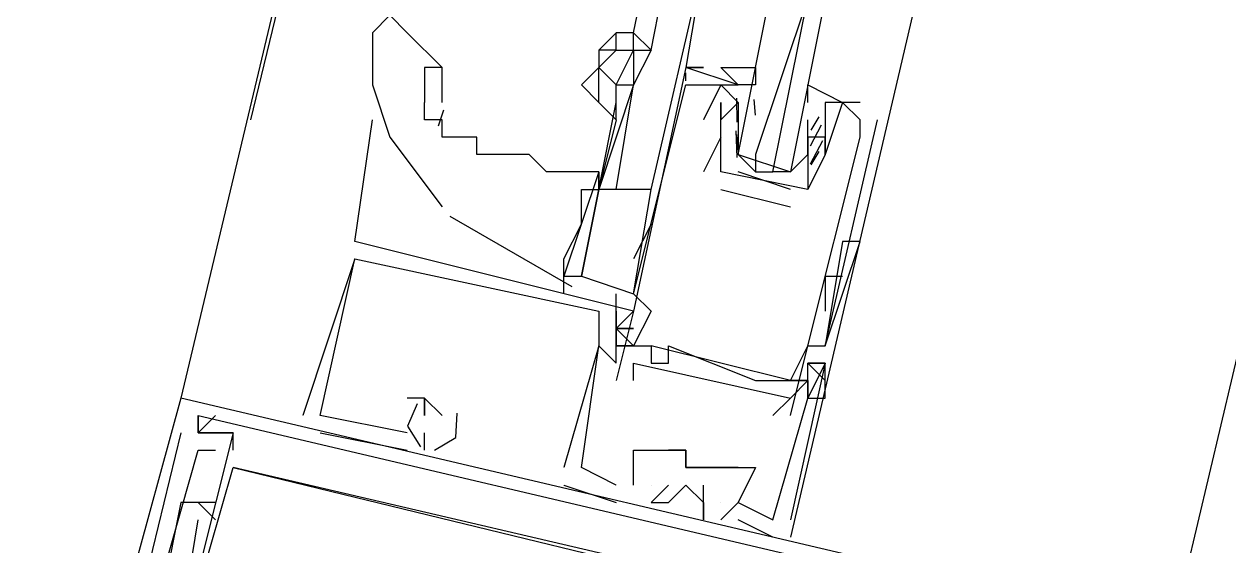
# Model space of a CAD drawing. Header units: feet. Extents: x -84 to 198, y -22 to 181.
# Drawn here: x 118.027 to 118.949, y 67.411 to 67.811 of the extents above; entities that cross this region are included whole.
import ezdxf

# ---------------------------------------------------------------- set-up
doc = ezdxf.new("R2010")
doc.units = ezdxf.units.FT
doc.layers.add('A-LINEA', color=7, linetype='CONTINUOUS')

msp = doc.modelspace()

# ---------------------------------------------------------------- linework, layer by layer
at = {"layer": 'A-LINEA'}
for p, q in [((119.8133, 74.5378), (118.1467, 67.5244)), ((120.56, 74.3644), (118.9067, 67.3511)), ((118.32, 68.2311), (118.2, 67.7378)), ((118.4933, 67.8044), (118.5067, 67.8711)), ((118.5067, 67.7911), (118.52, 67.8578)), ((118.7067, 67.8178), (118.6133, 67.4178)), ((118.48, 67.7911), (118.48, 67.8044)), ((118.4933, 67.7911), (118.4933, 67.8044)), ((118.4933, 67.7911), (118.4933, 67.8044)), ((118.4667, 67.7911), (118.4667, 67.7911)), ((118.5067, 67.7911), (118.5067, 67.7911)), ((118.3467, 67.7511), (118.3467, 67.7778)), ((118.5332, 67.7676), (118.5332, 67.7738)), ((118.5332, 67.7676), (118.5332, 67.7738)), ((118.5332, 67.7676), (118.5332, 67.7738)), ((118.5733, 67.7644), (118.5333, 67.7778)), ((118.5333, 67.7778), (118.5333, 67.7778)), ((118.5333, 67.7778), (118.5333, 67.7778)), ((118.5333, 67.7778), (118.5467, 67.7778)), ((118.5333, 67.7778), (118.5467, 67.7778)), ((118.5333, 67.7778), (118.5467, 67.7778)), ((118.5333, 67.7644), (118.5333, 67.7644)), ((118.5467, 67.7644), (118.5467, 67.7644)), ((118.56, 67.7644), (118.56, 67.7644)), ((118.5733, 67.7644), (118.5733, 67.7644)), ((118.5726, 67.736), (118.5723, 67.7543)), ((118.5865, 67.7413), (118.5855, 67.7532)), ((118.3477, 67.7452), (118.3436, 67.7328)), ((118.4667, 67.6844), (118.48, 67.7511)), ((118.56, 67.7511), (118.56, 67.7511)), ((118.56, 67.7511), (118.56, 67.7511)), ((118.5733, 67.7511), (118.5733, 67.7511)), ((118.5733, 67.7511), (118.5733, 67.7378)), ((118.6667, 67.7511), (118.64, 67.7511)), ((118.64, 67.7511), (118.64, 67.7511)), ((118.6533, 67.7511), (118.6533, 67.7511)), ((118.6667, 67.7511), (118.6667, 67.7511)), ((118.28, 67.6444), (118.2933, 67.7378)), ((118.48, 67.7378), (118.4667, 67.6844)), ((118.5467, 67.7378), (118.5467, 67.7378)), ((118.56, 67.7378), (118.56, 67.7378)), ((118.56, 67.7378), (118.56, 67.7378)), ((118.56, 67.7378), (118.56, 67.7378)), ((118.5733, 67.7378), (118.5733, 67.7378)), ((118.6267, 67.7378), (118.6267, 67.7378)), ((118.6267, 67.7244), (118.6267, 67.7378)), ((118.6267, 67.7378), (118.6267, 67.7378)), ((118.6352, 67.74), (118.6289, 67.7299)), ((118.64, 67.7378), (118.64, 67.7378)), ((118.6667, 67.7378), (118.6667, 67.7378)), ((118.6667, 67.7378), (118.6667, 67.7378)), ((118.68, 67.7378), (118.68, 67.7378)), ((118.5725, 67.7088), (118.5719, 67.7292)), ((118.5732, 67.7146), (118.5722, 67.7265)), ((118.637, 67.7337), (118.6285, 67.7175)), ((118.3067, 67.7244), (118.3067, 67.7244)), ((118.56, 67.7244), (118.5467, 67.6978)), ((118.56, 67.7244), (118.56, 67.7244)), ((118.5733, 67.7244), (118.5733, 67.7244)), ((118.6267, 67.7244), (118.6267, 67.7244)), ((118.638, 67.7216), (118.6284, 67.7036)), ((118.64, 67.7244), (118.64, 67.7244)), ((118.64, 67.7244), (118.64, 67.7244)), ((118.6667, 67.7244), (118.6667, 67.7244)), ((118.5733, 67.7111), (118.5733, 67.7111)), ((118.6133, 67.7111), (118.6133, 67.7111)), ((118.6352, 67.7134), (118.6289, 67.7032)), ((118.64, 67.7111), (118.64, 67.7111)), ((118.64, 67.7111), (118.64, 67.7111)), ((118.4667, 67.6844), (118.4667, 67.6978)), ((118.5467, 67.6978), (118.5467, 67.6978)), ((118.56, 67.6978), (118.56, 67.6978)), ((118.56, 67.6978), (118.56, 67.6978)), ((118.6133, 67.6844), (118.5733, 67.6978)), ((118.5867, 67.6978), (118.6, 67.6978)), ((118.4667, 67.6844), (118.4667, 67.6844)), ((118.4667, 67.6844), (118.4667, 67.6844)), ((118.4933, 67.6044), (118.5067, 67.6844)), ((118.56, 67.6844), (118.6133, 67.6711)), ((118.56, 67.6844), (118.56, 67.6844)), ((118.6267, 67.6844), (118.6267, 67.6844)), ((118.6267, 67.6844), (118.6267, 67.6844)), ((118.6133, 67.6711), (118.6133, 67.6711)), ((118.3526, 67.6638), (118.4461, 67.61)), ((118.5067, 67.6578), (118.4933, 67.6311)), ((118.28, 67.6444), (118.28, 67.6444)), ((118.28, 67.6444), (118.28, 67.6444)), ((118.28, 67.6444), (118.28, 67.6444)), ((118.28, 67.6444), (118.28, 67.6444)), ((118.28, 67.6444), (118.28, 67.6444)), ((118.28, 67.6444), (118.28, 67.6444)), ((118.6533, 67.6444), (118.64, 67.5644)), ((118.6533, 67.6444), (118.64, 67.5644)), ((118.6667, 67.6444), (118.6667, 67.6444)), ((118.28, 67.6311), (118.24, 67.5111)), ((118.28, 67.6311), (118.24, 67.5111)), ((118.28, 67.6311), (118.24, 67.5111)), ((118.28, 67.6311), (118.28, 67.6311)), ((118.28, 67.6311), (118.28, 67.6311)), ((118.28, 67.6311), (118.28, 67.6311)), ((118.28, 67.6311), (118.28, 67.6311)), ((118.28, 67.6311), (118.28, 67.6311)), ((118.28, 67.6311), (118.28, 67.6311)), ((118.44, 67.6044), (118.44, 67.6178)), ((118.64, 67.6178), (118.64, 67.5911)), ((118.64, 67.6178), (118.6533, 67.6178)), ((118.48, 67.5911), (118.48, 67.6044)), ((118.4933, 67.6044), (118.4933, 67.6044)), ((118.4667, 67.5911), (118.4667, 67.5911)), ((118.4667, 67.5911), (118.4667, 67.5911)), ((118.4667, 67.5911), (118.4667, 67.5911)), ((118.48, 67.5911), (118.48, 67.5911)), ((118.48, 67.5911), (118.48, 67.5911)), ((118.48, 67.5911), (118.48, 67.5911)), ((118.4933, 67.5911), (118.4933, 67.5911)), ((118.4933, 67.5911), (118.4933, 67.5911)), ((118.4933, 67.5911), (118.4933, 67.5911)), ((118.4933, 67.5911), (118.4933, 67.5911)), ((118.5067, 67.5911), (118.5067, 67.5911)), ((118.64, 67.5911), (118.64, 67.5911)), ((118.48, 67.5778), (118.48, 67.5778)), ((118.48, 67.5778), (118.48, 67.5778)), ((118.48, 67.5778), (118.48, 67.5778)), ((118.48, 67.5778), (118.48, 67.5778)), ((118.48, 67.5778), (118.48, 67.5778)), ((118.48, 67.5778), (118.48, 67.5778)), ((118.4667, 67.5644), (118.4667, 67.5644)), ((118.4667, 67.5644), (118.4667, 67.5644)), ((118.4667, 67.5644), (118.4667, 67.5644)), ((118.4667, 67.5644), (118.4667, 67.5644)), ((118.4667, 67.5644), (118.4667, 67.5644)), ((118.4667, 67.5644), (118.4667, 67.5644)), ((118.48, 67.5644), (118.4933, 67.5644)), ((118.48, 67.5644), (118.48, 67.5644)), ((118.48, 67.5644), (118.48, 67.5644)), ((118.48, 67.5644), (118.4933, 67.5644)), ((118.48, 67.5644), (118.48, 67.5644)), ((118.48, 67.5644), (118.48, 67.5644)), ((118.48, 67.5644), (118.4933, 67.5644)), ((118.48, 67.5644), (118.48, 67.5644)), ((118.48, 67.5644), (118.48, 67.5644)), ((118.4933, 67.5644), (118.4933, 67.5644)), ((118.5067, 67.5644), (118.5067, 67.5644)), ((118.6133, 67.5378), (118.5067, 67.5644)), ((118.6133, 67.5378), (118.5067, 67.5644)), ((118.6133, 67.5378), (118.5067, 67.5644)), ((118.52, 67.5644), (118.52, 67.5644)), ((118.6267, 67.5644), (118.6267, 67.5644)), ((118.6267, 67.5644), (118.6267, 67.5644)), ((118.64, 67.5644), (118.64, 67.5644)), ((118.64, 67.5644), (118.64, 67.5644)), ((118.48, 67.5511), (118.48, 67.5511)), ((118.48, 67.5511), (118.48, 67.5511)), ((118.48, 67.5511), (118.48, 67.5511)), ((118.4933, 67.5511), (118.4933, 67.5511)), ((118.5067, 67.5511), (118.5067, 67.5511)), ((118.52, 67.5511), (118.52, 67.5511)), ((118.6267, 67.5511), (118.6267, 67.5511)), ((118.6267, 67.5511), (118.6267, 67.5511)), ((118.6267, 67.5511), (118.6267, 67.5511)), ((118.6267, 67.5511), (118.6267, 67.5511)), ((118.64, 67.5511), (118.6267, 67.5511)), ((118.64, 67.5511), (118.64, 67.5511)), ((118.64, 67.5511), (118.64, 67.5511)), ((118.64, 67.5511), (118.64, 67.5511)), ((118.64, 67.5511), (118.64, 67.5511)), ((118.64, 67.5511), (118.64, 67.5511)), ((118.64, 67.5511), (118.64, 67.5511)), ((118.48, 67.5378), (118.48, 67.5378)), ((118.4933, 67.5378), (118.4933, 67.5378)), ((118.5867, 67.5378), (118.5867, 67.5378)), ((118.6, 67.5378), (118.6, 67.5378)), ((118.6133, 67.5378), (118.6133, 67.5378)), ((118.6267, 67.5378), (118.6133, 67.5244)), ((118.6267, 67.5378), (118.6267, 67.5378)), ((118.6267, 67.5378), (118.6267, 67.5378)), ((118.6267, 67.5378), (118.6267, 67.5378)), ((118.1467, 67.5244), (118.1467, 67.5244)), ((118.1467, 67.5244), (118.1467, 67.5244)), ((118.1467, 67.5244), (118.1467, 67.5244)), ((118.32, 67.5244), (118.32, 67.5244)), ((118.32, 67.5244), (118.32, 67.5244)), ((118.32, 67.5244), (118.32, 67.5244)), ((118.3333, 67.5244), (118.3333, 67.5244)), ((118.3333, 67.5244), (118.3333, 67.5244)), ((118.3333, 67.5244), (118.3333, 67.5244)), ((118.3333, 67.5244), (118.3333, 67.5244)), ((118.3333, 67.5244), (118.3333, 67.5244)), ((118.3333, 67.5244), (118.3333, 67.5244)), ((118.6133, 67.5244), (118.6133, 67.5244)), ((118.6267, 67.5244), (118.6267, 67.5244)), ((118.6267, 67.5244), (118.6267, 67.5244)), ((118.6267, 67.5244), (118.6267, 67.5244)), ((118.6267, 67.5244), (118.6267, 67.5244)), ((118.6267, 67.5244), (118.6267, 67.5244)), ((118.6267, 67.5244), (118.6267, 67.5244)), ((118.64, 67.5244), (118.64, 67.5244)), ((118.64, 67.5244), (118.64, 67.5244)), ((118.64, 67.5244), (118.64, 67.5244)), ((118.16, 67.4978), (118.1733, 67.5111)), ((118.16, 67.5111), (118.16, 67.5111)), ((118.16, 67.5111), (118.16, 67.5111)), ((118.16, 67.4978), (118.1733, 67.5111)), ((118.16, 67.5111), (118.16, 67.5111)), ((118.16, 67.5111), (118.16, 67.5111)), ((118.16, 67.4978), (118.1733, 67.5111)), ((118.16, 67.5111), (118.16, 67.5111)), ((118.16, 67.5111), (118.16, 67.5111)), ((118.1733, 67.5111), (118.1733, 67.5111)), ((118.1733, 67.5111), (118.1733, 67.5111)), ((118.1733, 67.5111), (118.1733, 67.5111)), ((118.24, 67.5111), (118.24, 67.5111)), ((118.24, 67.5111), (118.24, 67.5111)), ((118.24, 67.5111), (118.24, 67.5111)), ((118.2533, 67.5111), (118.2533, 67.5111)), ((118.2533, 67.5111), (118.2533, 67.5111)), ((118.2533, 67.5111), (118.2533, 67.5111)), ((118.2533, 67.5111), (118.2533, 67.5111)), ((118.2533, 67.5111), (118.2533, 67.5111)), ((118.2533, 67.5111), (118.2533, 67.5111)), ((118.3333, 67.5111), (118.3333, 67.5111)), ((118.3333, 67.5111), (118.3333, 67.5111)), ((118.3333, 67.5111), (118.3333, 67.5111)), ((118.3467, 67.5111), (118.3467, 67.5111)), ((118.3467, 67.5111), (118.3467, 67.5111)), ((118.3467, 67.5111), (118.3467, 67.5111)), ((118.6, 67.5111), (118.6, 67.5111)), ((118.6133, 67.5111), (118.6133, 67.5111)), ((118.1467, 67.4978), (118.0267, 67.0044)), ((118.16, 67.4978), (118.16, 67.4978)), ((118.16, 67.4978), (118.16, 67.4978)), ((118.16, 67.4978), (118.16, 67.4978)), ((118.16, 67.4978), (118.16, 67.4978)), ((118.16, 67.4978), (118.16, 67.4978)), ((118.16, 67.4978), (118.16, 67.4978)), ((118.16, 67.4978), (118.16, 67.4978)), ((118.16, 67.4978), (118.16, 67.4978)), ((118.16, 67.4978), (118.16, 67.4978)), ((118.1733, 67.4978), (118.1733, 67.4978)), ((118.1733, 67.4978), (118.1733, 67.4978)), ((118.1733, 67.4978), (118.1733, 67.4978)), ((118.1733, 67.4978), (118.1733, 67.4978)), ((118.1733, 67.4978), (118.1733, 67.4978)), ((118.1733, 67.4978), (118.1733, 67.4978)), ((118.1867, 67.4978), (118.1867, 67.4978)), ((118.1867, 67.4978), (118.1867, 67.4978)), ((118.1867, 67.4978), (118.1867, 67.4978)), ((118.1867, 67.4978), (118.1867, 67.4978)), ((118.1867, 67.4978), (118.1867, 67.4978)), ((118.1867, 67.4978), (118.1867, 67.4978)), ((118.2533, 67.4978), (118.32, 67.4844)), ((118.2533, 67.4978), (118.2533, 67.4978)), ((118.2533, 67.4978), (118.32, 67.4844)), ((118.2533, 67.4978), (118.2533, 67.4978)), ((118.2533, 67.4978), (118.32, 67.4844)), ((118.2533, 67.4978), (118.2533, 67.4978)), ((118.32, 67.4978), (118.32, 67.4978)), ((118.32, 67.4978), (118.32, 67.4978)), ((118.32, 67.4978), (118.32, 67.4978)), ((118.3333, 67.4844), (118.3333, 67.4978)), ((118.3333, 67.4978), (118.3333, 67.4978)), ((118.3333, 67.4844), (118.3333, 67.4978)), ((118.3333, 67.4978), (118.3333, 67.4978)), ((118.3333, 67.4844), (118.3333, 67.4978)), ((118.3333, 67.4978), (118.3333, 67.4978)), ((118.16, 67.4844), (118.16, 67.4844)), ((118.16, 67.4844), (118.16, 67.4844)), ((118.16, 67.4844), (118.16, 67.4844)), ((118.1733, 67.4844), (118.1733, 67.4844)), ((118.1733, 67.4844), (118.1733, 67.4844)), ((118.1733, 67.4844), (118.1733, 67.4844)), ((118.1867, 67.4844), (118.1867, 67.4844)), ((118.1867, 67.4844), (118.1867, 67.4844)), ((118.1867, 67.4844), (118.1867, 67.4844)), ((118.32, 67.4844), (118.32, 67.4844)), ((118.32, 67.4844), (118.32, 67.4844)), ((118.32, 67.4844), (118.32, 67.4844)), ((118.3333, 67.4844), (118.3333, 67.4844)), ((118.3333, 67.4844), (118.3333, 67.4844)), ((118.3333, 67.4844), (118.3333, 67.4844)), ((118.4933, 67.4844), (118.4933, 67.4844)), ((118.4933, 67.4844), (118.4933, 67.4844)), ((118.4933, 67.4844), (118.4933, 67.4844)), ((118.5067, 67.4844), (118.5067, 67.4844)), ((118.5067, 67.4844), (118.52, 67.4844)), ((118.5067, 67.4844), (118.5067, 67.4844)), ((118.5067, 67.4844), (118.5067, 67.4844)), ((118.5333, 67.4844), (118.5333, 67.4844)), ((118.5333, 67.4844), (118.5333, 67.4711)), ((118.5333, 67.4844), (118.5333, 67.4844)), ((118.5333, 67.4844), (118.5333, 67.4844)), ((118.1867, 67.4711), (118.1867, 67.4711)), ((118.1867, 67.4711), (118.1867, 67.4711)), ((118.1867, 67.4711), (118.1867, 67.4711)), ((118.1867, 67.4711), (118.1867, 67.4711)), ((118.1867, 67.4711), (118.1867, 67.4711)), ((118.1867, 67.4711), (118.1867, 67.4711)), ((118.44, 67.4711), (118.44, 67.4711)), ((118.44, 67.4711), (118.44, 67.4711)), ((118.44, 67.4711), (118.44, 67.4711)), ((118.4533, 67.4711), (118.4533, 67.4711)), ((118.4533, 67.4711), (118.4533, 67.4711)), ((118.4533, 67.4711), (118.4533, 67.4711)), ((118.4533, 67.4711), (118.4533, 67.4711)), ((118.4533, 67.4711), (118.4533, 67.4711)), ((118.4533, 67.4711), (118.4533, 67.4711)), ((118.4933, 67.4711), (118.4933, 67.4711)), ((118.4933, 67.4711), (118.4933, 67.4711)), ((118.4933, 67.4711), (118.4933, 67.4711)), ((118.5333, 67.4711), (118.5333, 67.4711)), ((118.5333, 67.4711), (118.5333, 67.4711)), ((118.5333, 67.4711), (118.5333, 67.4711)), ((118.5333, 67.4711), (118.5333, 67.4711)), ((118.56, 67.4711), (118.56, 67.4711)), ((118.56, 67.4711), (118.56, 67.4711)), ((118.56, 67.4711), (118.56, 67.4711)), ((118.5867, 67.4711), (118.5867, 67.4711)), ((118.5867, 67.4711), (118.5867, 67.4711)), ((118.5867, 67.4711), (118.5867, 67.4711)), ((118.44, 67.4578), (118.48, 67.4444)), ((118.44, 67.4578), (118.44, 67.4578)), ((118.44, 67.4578), (118.48, 67.4444)), ((118.44, 67.4578), (118.44, 67.4578)), ((118.44, 67.4578), (118.48, 67.4444)), ((118.44, 67.4578), (118.44, 67.4578)), ((118.48, 67.4578), (118.48, 67.4578)), ((118.48, 67.4578), (118.48, 67.4578)), ((118.48, 67.4578), (118.48, 67.4578)), ((118.4933, 67.4578), (118.4933, 67.4578)), ((118.4933, 67.4578), (118.4933, 67.4578)), ((118.4933, 67.4578), (118.4933, 67.4578)), ((118.4933, 67.4578), (118.4933, 67.4578)), ((118.4933, 67.4578), (118.4933, 67.4578)), ((118.4933, 67.4578), (118.4933, 67.4578)), ((118.5067, 67.4578), (118.5067, 67.4578)), ((118.5067, 67.4578), (118.5067, 67.4578)), ((118.5067, 67.4578), (118.5067, 67.4578)), ((118.52, 67.4578), (118.52, 67.4578)), ((118.52, 67.4578), (118.52, 67.4578)), ((118.52, 67.4578), (118.52, 67.4578)), ((118.5333, 67.4578), (118.5333, 67.4578)), ((118.5333, 67.4578), (118.5333, 67.4578)), ((118.5333, 67.4578), (118.5333, 67.4578)), ((118.5467, 67.4578), (118.5467, 67.4578)), ((118.5467, 67.4578), (118.5467, 67.4578)), ((118.5467, 67.4578), (118.5467, 67.4578)), ((118.1467, 67.4444), (118.1467, 67.4444)), ((118.1467, 67.4444), (118.1467, 67.4444)), ((118.1467, 67.4444), (118.1467, 67.4444)), ((118.1733, 67.4311), (118.16, 67.4444)), ((118.16, 67.4444), (118.16, 67.4444)), ((118.1733, 67.4311), (118.16, 67.4444)), ((118.16, 67.4444), (118.16, 67.4444)), ((118.1733, 67.4311), (118.16, 67.4444)), ((118.16, 67.4444), (118.16, 67.4444)), ((118.1733, 67.4444), (118.1733, 67.4444)), ((118.1733, 67.4444), (118.1733, 67.4444)), ((118.1733, 67.4444), (118.1733, 67.4444)), ((118.48, 67.4444), (118.48, 67.4444)), ((118.48, 67.4444), (118.48, 67.4444)), ((118.48, 67.4444), (118.48, 67.4444)), ((118.5067, 67.4444), (118.5067, 67.4444)), ((118.5067, 67.4444), (118.5067, 67.4444)), ((118.5067, 67.4444), (118.5067, 67.4444)), ((118.52, 67.4444), (118.52, 67.4444)), ((118.52, 67.4444), (118.52, 67.4444)), ((118.52, 67.4444), (118.52, 67.4444)), ((118.5467, 67.4444), (118.5467, 67.4444)), ((118.5467, 67.4444), (118.5467, 67.4444)), ((118.5467, 67.4444), (118.5467, 67.4444)), ((118.56, 67.4444), (118.56, 67.4444)), ((118.5733, 67.4444), (118.56, 67.4311)), ((118.56, 67.4444), (118.56, 67.4444)), ((118.5733, 67.4444), (118.56, 67.4311)), ((118.56, 67.4444), (118.56, 67.4444)), ((118.5733, 67.4444), (118.56, 67.4311)), ((118.5733, 67.4444), (118.5733, 67.4444)), ((118.5733, 67.4444), (118.5733, 67.4444)), ((118.5733, 67.4444), (118.5733, 67.4444)), ((118.5733, 67.4444), (118.5733, 67.4444)), ((118.5733, 67.4444), (118.5733, 67.4444)), ((118.5733, 67.4444), (118.5733, 67.4444)), ((118.1467, 67.3511), (118.16, 67.4311)), ((118.1467, 67.3511), (118.16, 67.4311)), ((118.1467, 67.3511), (118.16, 67.4311)), ((118.16, 67.4311), (118.16, 67.4311)), ((118.16, 67.4311), (118.16, 67.4311)), ((118.16, 67.4311), (118.16, 67.4311)), ((118.1733, 67.4311), (118.1733, 67.4311)), ((118.1733, 67.4311), (118.1733, 67.4311)), ((118.1733, 67.4311), (118.1733, 67.4311)), ((118.5467, 67.4311), (118.5467, 67.4311)), ((118.5467, 67.4311), (118.5467, 67.4311)), ((118.5467, 67.4311), (118.5467, 67.4311)), ((118.56, 67.4311), (118.56, 67.4311)), ((118.56, 67.4311), (118.56, 67.4311)), ((118.56, 67.4311), (118.56, 67.4311)), ((118.5733, 67.4311), (118.5733, 67.4311)), ((118.5733, 67.4311), (118.5733, 67.4311)), ((118.5733, 67.4311), (118.5733, 67.4311)), ((118.6, 67.4311), (118.6, 67.4311)), ((118.6, 67.4311), (118.6, 67.4311)), ((118.6, 67.4311), (118.6, 67.4311)), ((118.6133, 67.4311), (118.6133, 67.4311)), ((118.6133, 67.4311), (118.6133, 67.4311)), ((118.6133, 67.4311), (118.6133, 67.4311)), ((118.6, 67.4178), (118.6, 67.4178)), ((118.6, 67.4178), (118.6, 67.4178)), ((118.6, 67.4178), (118.6, 67.4178))]:
    msp.add_line(p, q, dxfattribs=at)
for points in [[(118.5067, 67.6844), (118.5467, 67.8578), (118.5333, 67.7778), (118.5467, 67.7778), (118.5467, 67.7778)], [(118.64, 67.8311), (118.6133, 67.6978), (118.6, 67.6978), (118.6267, 67.8311), (118.5867, 67.7111), (118.5867, 67.6978), (118.5733, 67.7111), (118.6, 67.8444)], [(118.3467, 67.7778), (118.32, 67.8044), (118.3067, 67.8178), (118.2933, 67.8044)], [(118.2933, 67.8044), (118.2933, 67.7911), (118.2933, 67.7644), (118.3067, 67.7244), (118.3467, 67.6711)], [(118.5067, 67.7911), (118.4933, 67.8044), (118.4933, 67.8044), (118.48, 67.8044), (118.4667, 67.7911)], [(118.48, 67.7644), (118.4667, 67.7778), (118.48, 67.7911), (118.4933, 67.7911)], [(118.48, 67.7911), (118.4667, 67.7911), (118.4667, 67.7778), (118.4667, 67.7778), (118.4667, 67.7778), (118.4667, 67.7778)], [(118.48, 67.7644), (118.4933, 67.7911), (118.4933, 67.7911), (118.4933, 67.7644)], [(118.4933, 67.7911), (118.5067, 67.7911), (118.4933, 67.7644)], [(118.3467, 67.7778), (118.3333, 67.7778), (118.3333, 67.7511)], [(118.4533, 67.7644), (118.4667, 67.7778), (118.4667, 67.7778)], [(118.4667, 67.7511), (118.4667, 67.7778), (118.48, 67.7644)], [(118.5333, 67.7778), (118.4933, 67.5911), (118.48, 67.5378)], [(118.5467, 67.7778), (118.5467, 67.7778), (118.5333, 67.7778)], [(118.5467, 67.7778), (118.5467, 67.7778), (118.5333, 67.7778)], [(118.56, 67.7111), (118.56, 67.7244), (118.56, 67.7378), (118.5733, 67.7511), (118.56, 67.7644), (118.5733, 67.7644), (118.56, 67.7778), (118.5867, 67.7778), (118.5867, 67.7644), (118.5733, 67.7644)], [(118.48, 67.7378), (118.48, 67.7378), (118.4667, 67.7511), (118.4533, 67.7644)], [(118.48, 67.6844), (118.4933, 67.7644), (118.4933, 67.7644), (118.4667, 67.6844)], [(118.48, 67.7378), (118.48, 67.7644), (118.48, 67.7644), (118.4933, 67.7644)], [(118.4933, 67.6044), (118.5333, 67.7644), (118.5467, 67.7644), (118.56, 67.7644), (118.5467, 67.7378)], [(118.6267, 67.7511), (118.6267, 67.7644), (118.6533, 67.7511), (118.64, 67.7511), (118.64, 67.7378), (118.64, 67.7244), (118.6267, 67.7244), (118.6267, 67.7111), (118.6133, 67.6978)], [(118.4667, 67.6978), (118.44, 67.6978), (118.4267, 67.6978), (118.4133, 67.7111), (118.4, 67.7111), (118.3867, 67.7111), (118.3733, 67.7111), (118.3733, 67.7244), (118.36, 67.7244), (118.3467, 67.7244), (118.3467, 67.7378), (118.3333, 67.7378), (118.3333, 67.7511)], [(118.4933, 67.6044), (118.5067, 67.5911), (118.4933, 67.5644), (118.5067, 67.5644), (118.5067, 67.5511), (118.52, 67.5511), (118.52, 67.5644), (118.5867, 67.5378), (118.6, 67.5378), (118.6133, 67.5378), (118.6267, 67.5644), (118.6667, 67.7244), (118.6667, 67.7378), (118.6533, 67.7511), (118.64, 67.7111), (118.64, 67.7111), (118.6267, 67.6844), (118.6267, 67.6844)], [(118.64, 67.7378), (118.64, 67.7244), (118.64, 67.7111), (118.64, 67.7244), (118.6267, 67.7244), (118.6267, 67.6844), (118.56, 67.6978), (118.56, 67.7378), (118.56, 67.7511), (118.56, 67.7378), (118.56, 67.7511)], [(118.5733, 67.7378), (118.5733, 67.7244), (118.5733, 67.7111), (118.6133, 67.6978), (118.6267, 67.7111), (118.6267, 67.7244)], [(118.6133, 67.5111), (118.6267, 67.5644), (118.64, 67.5644), (118.68, 67.7378)], [(118.4667, 67.6978), (118.44, 67.6178), (118.4533, 67.6178), (118.4667, 67.6844), (118.4667, 67.6978), (118.4667, 67.6978), (118.4667, 67.6844)], [(118.44, 67.6178), (118.44, 67.6311), (118.4533, 67.6578), (118.4533, 67.6844), (118.4667, 67.6844), (118.4667, 67.6978)], [(118.5067, 67.6844), (118.4667, 67.6844), (118.4533, 67.6178), (118.4933, 67.6044)], [(118.48, 67.4578), (118.4533, 67.4711), (118.4667, 67.5644), (118.48, 67.5511), (118.48, 67.5644), (118.48, 67.5911), (118.48, 67.5778), (118.4933, 67.5911), (118.28, 67.6444)], [(118.48, 67.4578), (118.4533, 67.4711), (118.4667, 67.5644), (118.48, 67.5511), (118.48, 67.5644), (118.48, 67.5911), (118.48, 67.5778), (118.4933, 67.5911), (118.28, 67.6444)], [(118.48, 67.4578), (118.4533, 67.4711), (118.4667, 67.5644), (118.48, 67.5511), (118.48, 67.5644), (118.48, 67.5911), (118.48, 67.5778), (118.4933, 67.5911), (118.28, 67.6444)], [(118.64, 67.5644), (118.64, 67.5644), (118.6667, 67.6444), (118.6533, 67.6444)], [(118.32, 67.4978), (118.2533, 67.5111), (118.28, 67.6311), (118.4667, 67.5911), (118.4667, 67.5644), (118.4667, 67.5644), (118.44, 67.4711)], [(118.32, 67.4978), (118.2533, 67.5111), (118.28, 67.6311), (118.4667, 67.5911), (118.4667, 67.5644), (118.4667, 67.5644), (118.44, 67.4711)], [(118.32, 67.4978), (118.2533, 67.5111), (118.28, 67.6311), (118.4667, 67.5911), (118.4667, 67.5644), (118.4667, 67.5644), (118.44, 67.4711)], [(118.48, 67.5778), (118.4933, 67.5644), (118.48, 67.5644), (118.4933, 67.5644), (118.48, 67.5778), (118.4933, 67.5778), (118.48, 67.5778), (118.4933, 67.5778), (118.48, 67.5778), (118.4933, 67.5778)], [(118.48, 67.5778), (118.4933, 67.5644), (118.48, 67.5644), (118.4933, 67.5644), (118.48, 67.5778), (118.4933, 67.5778), (118.48, 67.5778), (118.4933, 67.5778), (118.48, 67.5778), (118.4933, 67.5778)], [(118.48, 67.5778), (118.4933, 67.5644), (118.48, 67.5644), (118.4933, 67.5644), (118.48, 67.5778), (118.4933, 67.5778), (118.48, 67.5778), (118.4933, 67.5778), (118.48, 67.5778), (118.4933, 67.5778)], [(118.4933, 67.5378), (118.4933, 67.5511), (118.6133, 67.5244), (118.6, 67.5111)], [(118.4933, 67.4578), (118.4933, 67.4844), (118.5067, 67.4844), (118.5333, 67.4844), (118.5333, 67.4711), (118.56, 67.4711), (118.5867, 67.4711), (118.5733, 67.4444), (118.6, 67.4311), (118.6267, 67.5244), (118.6267, 67.5378), (118.6267, 67.5244), (118.64, 67.5244), (118.64, 67.5511), (118.6267, 67.5511), (118.64, 67.5511), (118.6133, 67.4311), (118.6133, 67.4311)], [(118.4933, 67.4578), (118.4933, 67.4844), (118.5067, 67.4844), (118.5333, 67.4844), (118.5333, 67.4711), (118.56, 67.4711), (118.5867, 67.4711), (118.5733, 67.4444), (118.6, 67.4311), (118.6267, 67.5244), (118.6267, 67.5378), (118.6267, 67.5244), (118.64, 67.5244), (118.64, 67.5511), (118.6267, 67.5511), (118.64, 67.5511), (118.6133, 67.4311), (118.6133, 67.4311)], [(118.4933, 67.4578), (118.4933, 67.4844), (118.5067, 67.4844), (118.5333, 67.4844), (118.5333, 67.4711), (118.56, 67.4711), (118.5867, 67.4711), (118.5733, 67.4444), (118.6, 67.4311), (118.6267, 67.5244), (118.6267, 67.5378), (118.6267, 67.5244), (118.64, 67.5244), (118.64, 67.5511), (118.6267, 67.5511), (118.64, 67.5511), (118.6133, 67.4311), (118.6133, 67.4311)], [(118.6133, 67.5378), (118.6267, 67.5378), (118.6267, 67.5511), (118.64, 67.5378)], [(118.6267, 67.5511), (118.64, 67.5511), (118.6267, 67.5244), (118.64, 67.5244), (118.64, 67.5511), (118.64, 67.5511)], [(118.6133, 67.5378), (118.6267, 67.5378), (118.6133, 67.5378)], [(118.6267, 67.5378), (118.6267, 67.5378), (118.6267, 67.5378), (118.6267, 67.5378)], [(118.8267, 67.3644), (118.1467, 67.5244), (118.1067, 67.3778), (118.1333, 67.3644), (118.1067, 67.2978), (118.1333, 67.2844), (118.1333, 67.2978)], [(118.8267, 67.3644), (118.1467, 67.5244), (118.1067, 67.3778), (118.1333, 67.3644), (118.1067, 67.2978), (118.1333, 67.2844), (118.1333, 67.2978)], [(118.8267, 67.3644), (118.1467, 67.5244), (118.1067, 67.3778), (118.1333, 67.3644), (118.1067, 67.2978), (118.1333, 67.2844), (118.1333, 67.2978)], [(118.3467, 67.5111), (118.3333, 67.5244), (118.3333, 67.5111), (118.3333, 67.5111), (118.3333, 67.5244), (118.32, 67.5244)], [(118.3467, 67.5111), (118.3333, 67.5244), (118.3333, 67.5111), (118.3333, 67.5111), (118.3333, 67.5244), (118.32, 67.5244)], [(118.3467, 67.5111), (118.3333, 67.5244), (118.3333, 67.5111), (118.3333, 67.5111), (118.3333, 67.5244), (118.32, 67.5244)], [(118.3276, 67.5201), (118.3201, 67.5029), (118.3301, 67.487)], [(118.3276, 67.5201), (118.3201, 67.5029), (118.3301, 67.487)], [(118.3276, 67.5201), (118.3201, 67.5029), (118.3301, 67.487)], [(118.16, 67.5111), (118.16, 67.4978), (118.1867, 67.4978), (118.16, 67.3911), (118.16, 67.3778), (118.1867, 67.4711), (118.68, 67.3511), (118.6667, 67.2711)], [(118.1733, 67.4978), (118.16, 67.4978), (118.16, 67.5111), (118.6133, 67.4044), (118.6133, 67.3911), (118.6, 67.3911), (118.6, 67.3778), (118.6133, 67.3778), (118.6133, 67.4044)], [(118.16, 67.5111), (118.16, 67.4978), (118.1867, 67.4978), (118.16, 67.3911), (118.16, 67.3778), (118.1867, 67.4711), (118.68, 67.3511), (118.6667, 67.2711)], [(118.1733, 67.4978), (118.16, 67.4978), (118.16, 67.5111), (118.6133, 67.4044), (118.6133, 67.3911), (118.6, 67.3911), (118.6, 67.3778), (118.6133, 67.3778), (118.6133, 67.4044)], [(118.16, 67.5111), (118.16, 67.4978), (118.1867, 67.4978), (118.16, 67.3911), (118.16, 67.3778), (118.1867, 67.4711), (118.68, 67.3511), (118.6667, 67.2711)], [(118.1733, 67.4978), (118.16, 67.4978), (118.16, 67.5111), (118.6133, 67.4044), (118.6133, 67.3911), (118.6, 67.3911), (118.6, 67.3778), (118.6133, 67.3778), (118.6133, 67.4044)], [(118.341, 67.4845), (118.3571, 67.4941), (118.3581, 67.5129)], [(118.341, 67.4845), (118.3571, 67.4941), (118.3581, 67.5129)], [(118.341, 67.4845), (118.3571, 67.4941), (118.3581, 67.5129)], [(118.1867, 67.4844), (118.1867, 67.4978), (118.1733, 67.4978)], [(118.1867, 67.4844), (118.1867, 67.4978), (118.1733, 67.4978)], [(118.1867, 67.4844), (118.1867, 67.4978), (118.1733, 67.4978)], [(118.1333, 67.3911), (118.16, 67.4844), (118.1733, 67.4844)], [(118.1333, 67.3911), (118.16, 67.4844), (118.1733, 67.4844)], [(118.1333, 67.3911), (118.16, 67.4844), (118.1733, 67.4844)], [(118.5733, 67.4711), (118.5333, 67.4711), (118.5333, 67.4844), (118.52, 67.4844)], [(118.6133, 67.3911), (118.6, 67.4044), (118.5867, 67.3778), (118.1867, 67.4711)], [(118.6133, 67.3911), (118.6, 67.4044), (118.5867, 67.3778), (118.1867, 67.4711)], [(118.6133, 67.3911), (118.6, 67.4044), (118.5867, 67.3778), (118.1867, 67.4711)], [(118.4933, 67.4578), (118.4933, 67.4578), (118.4933, 67.4711)], [(118.4933, 67.4578), (118.4933, 67.4578), (118.4933, 67.4711)], [(118.4933, 67.4578), (118.4933, 67.4578), (118.4933, 67.4711)], [(118.52, 67.4578), (118.5067, 67.4444), (118.52, 67.4444), (118.5333, 67.4578), (118.5333, 67.4578), (118.5467, 67.4444), (118.5467, 67.4311), (118.5467, 67.4578)], [(118.52, 67.4578), (118.5067, 67.4444), (118.52, 67.4444), (118.5333, 67.4578), (118.5333, 67.4578), (118.5467, 67.4444), (118.5467, 67.4311), (118.5467, 67.4578)], [(118.52, 67.4578), (118.5067, 67.4444), (118.52, 67.4444), (118.5333, 67.4578), (118.5333, 67.4578), (118.5467, 67.4444), (118.5467, 67.4311), (118.5467, 67.4578)], [(118.1733, 67.4444), (118.1467, 67.4444), (118.1333, 67.3778)], [(118.1733, 67.4444), (118.1467, 67.4444), (118.1333, 67.3778)], [(118.1733, 67.4444), (118.1467, 67.4444), (118.1333, 67.3778)], [(118.6, 67.4178), (118.5733, 67.4311), (118.5733, 67.4311)], [(118.6, 67.4178), (118.5733, 67.4311), (118.5733, 67.4311)], [(118.6, 67.4178), (118.5733, 67.4311), (118.5733, 67.4311)]]:
    msp.add_lwpolyline(points, dxfattribs=at)
msp.add_lwpolyline([(118.48, 67.5911), (118.48, 67.5911), (118.48, 67.5644), (118.48, 67.5644)], close=True, dxfattribs=at)
msp.add_lwpolyline([(118.48, 67.5911), (118.48, 67.5911), (118.48, 67.5644), (118.48, 67.5644)], close=True, dxfattribs=at)
msp.add_lwpolyline([(118.48, 67.5911), (118.48, 67.5911), (118.48, 67.5644), (118.48, 67.5644)], close=True, dxfattribs=at)

doc.saveas('drawing.dxf')
